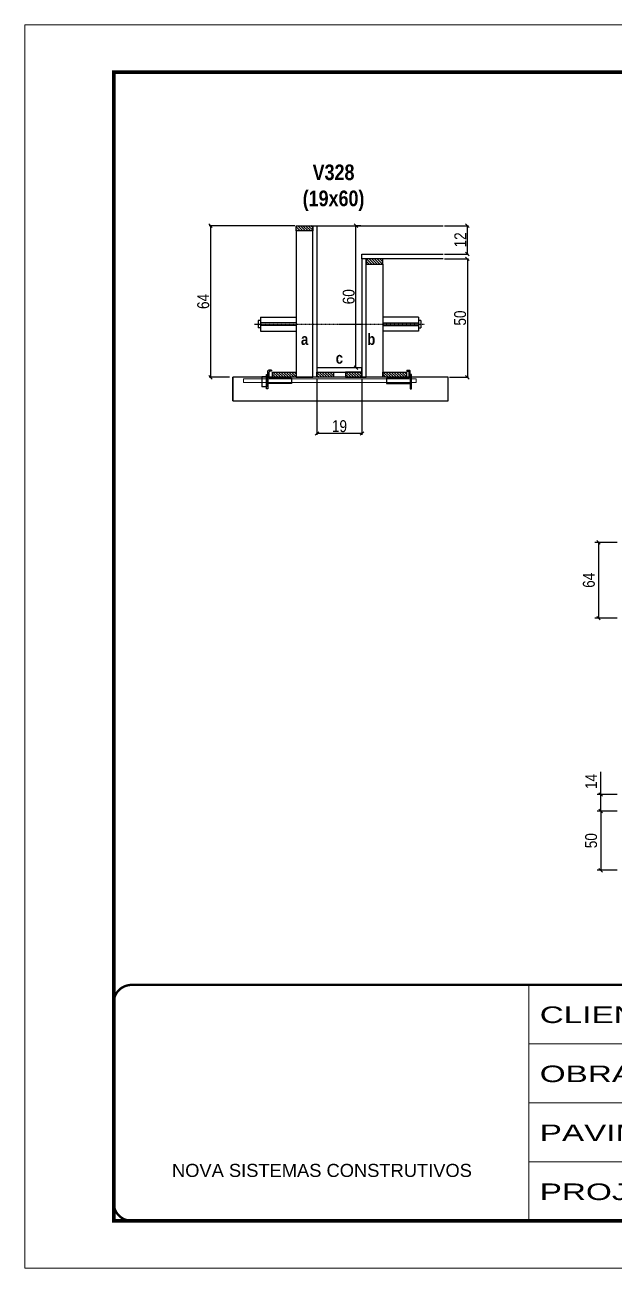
# Model space of a CAD drawing. Extents: x 13154 to 22413, y 1253 to 30260.
# Drawn here: x 13154 to 13652, y 23076 to 24126 of the extents above; entities that cross this region are included whole.
import ezdxf

# ---------------------------------------------------------------- set-up
doc = ezdxf.new("R2010")
doc.units = 0
for name, pattern in [('CONTINUO', [0]), ('DASHED', [0.75, 0.5, -0.25]), ('HIDDEN', [0.375, 0.25, -0.125])]:
    doc.linetypes.add(name, pattern=pattern)
for name, color, linetype in [('barrote', 251, 'Continuous'), ('COTA', 241, 'Continuous'), ('detalhes', 4, 'Continuous'), ('NOMENCLATURA', 7, 'Continuous'), ('Painéis', 200, 'Continuous'), ('presilha', 1, 'Continuous'), ('SARR_2.2x10', 60, 'Continuous'), ('SARR_2.2x7', 40, 'Continuous'), ('SARR_3.5x7', 81, 'Continuous'), ('TENSOR', 3, 'Continuous')]:
    doc.layers.add(name, color=color, linetype=linetype)
for name, color, linetype, lineweight in [('CONCRETO', 251, 'Continuous', 25), ('Folhas', 255, 'Continuous', 9), ('SARRAFO DE PRESSAO', 251, 'DASHED', 9), ('SCO-___-LAJ', 2, 'Continuous', 0)]:
    doc.layers.add(name, color=color, linetype=linetype, lineweight=lineweight)
doc.styles.add('ARIAL', font='arial.ttf')
doc.styles.add('COTA TECNICA', font='techl___.ttf', dxfattribs={"height": 10})
doc.styles.add('COTA TECNICA 2X', font='techl___.ttf', dxfattribs={"height": 10})
doc.styles.add('TECNICA', font='techb___.ttf', dxfattribs={"height": 10})
doc.styles.add('Tecnologia', font='')
doc.styles.get('Tecnologia').set_extended_font_data('Forgotten Futurist')
doc.dimstyles.new('PAINEL', dxfattribs={"dimtxt": 10, "dimasz": 3, "dimexe": 3, "dimexo": 3, "dimgap": 3, "dimtad": 1, "dimdec": 1, "dimzin": 12, "dimdsep": 46, "dimtxsty": 'COTA TECNICA', "dimblk1": 'OBLIQUE', "dimblk2": 'OBLIQUE', "dimsah": 1, "dimcen": 0.9, "dimclrd": 4, "dimclre": 4, "dimclrt": 240, "dimadec": 1, "dimazin": 3, "dimtfac": 1, "dimtdec": 1, "dimtmove": 0, "dimatfit": 3, "dimfxl": 1, "dimtolj": 1, "dimtzin": 12, "dimarcsym": 0})
doc.dimstyles.new('SECAO', dxfattribs={"dimscale": 0.333333, "dimtxt": 5, "dimasz": 9, "dimexe": 3, "dimexo": 3, "dimgap": 3, "dimtad": 1, "dimdec": 1, "dimlfac": 0.5, "dimzin": 12, "dimdsep": 46, "dimtxsty": 'COTA TECNICA 2X', "dimblk1": 'OBLIQUE', "dimblk2": 'OBLIQUE', "dimsah": 1, "dimcen": 0.9, "dimclrd": 4, "dimclre": 4, "dimclrt": 240, "dimadec": 1, "dimazin": 3, "dimtfac": 1, "dimtdec": 1, "dimtmove": 0, "dimatfit": 3, "dimfxl": 1, "dimtolj": 1, "dimtzin": 12, "dimarcsym": 0})
pattern_1 = [(135, (46636.5241, -99683.4912), (-1.122532015, -1.122532015), [])]

# ---------------------------------------------------------------- blocks, each defined once
blk = doc.blocks.new('9999999999')
at = {"color": 30, "linetype": 'CONTINUO'}
for p, q in [((98564.6, 34230.2), (98564.6, 34429.4)), ((98564.6, 34379.6), (99584, 34379.6)), ((98564.6, 34329.8), (99488, 34329.8)), ((98564.6, 34280), (99488, 34280))]:
    blk.add_line(p, q, dxfattribs=at)
at = {"color": 30, "linetype": 'CONTINUO', "const_width": 2}
blk.add_lwpolyline([(99584, 34230.2), (99584, 34414.4, 0.414214), (99569, 34429.4), (98229, 34429.4, 0.414214), (98214, 34414.4), (98214, 34245.2, 0.414214), (98229, 34230.2), (99584, 34230.2)], format="xyb", dxfattribs=at)
at = {"layer": 'Folhas'}
blk.add_lwpolyline([(98139, 34190.2), (99624, 34190.2), (99624, 35240.2), (98139, 35240.2)], close=True, dxfattribs=at)
at = {"layer": 'Folhas', "color": 30, "const_width": 3}
blk.add_lwpolyline([(98214, 34230.2), (99584, 34230.2), (99584, 35200.2), (98214, 35200.2)], close=True, dxfattribs=at)
at = {"color": 7, "linetype": 'Continuous', "ltscale": 5, "style": 'ARIAL'}
blk.add_text('NOVA SISTEMAS CONSTRUTIVOS', height=11.059, dxfattribs=at).set_placement((98263.2, 34267.2))
at = {"layer": 'Folhas', "color": 7, "style": 'Tecnologia', "width": 1.5}
for s, p in [('CLIENTE:', (98573.7, 34397.2)), ('OBRA:', (98573.7, 34347.3)), ('PAVIMENTO:', (98573.7, 34297.5)), ('PROJETO:', (98573.7, 34247.7))]:
    blk.add_text(s, height=14, dxfattribs=at).set_placement(p)
blk = doc.blocks.new('_Oblique')
at = {"color": 0, "linetype": 'ByBlock', "lineweight": -2}
blk.add_line((-0.5, -0.5), (0.5, 0.5), dxfattribs=at)
blk = doc.blocks.new('*D135')
at = {"layer": 'COTA', "color": 4, "lineweight": -2, "transparency": 16777216}
for p, q in [((13401, 23827.7), (13401, 23780.2)), ((13439, 23827.7), (13439, 23780.2)), ((13439, 23781.2), (13401, 23781.2))]:
    blk.add_line(p, q, dxfattribs=at)
at = {"layer": 'Defpoints', "color": 0, "transparency": 16777216}
for p in [(13401, 23828.7), (13439, 23828.7), (13401, 23781.2)]:
    blk.add_point(p, dxfattribs=at)
at = {"layer": 'COTA', "color": 4, "lineweight": -2, "transparency": 16777216, "xscale": 3, "yscale": 3, "zscale": 3, "rotation": 180}
blk.add_blockref('_Oblique', (13401, 23781.2), dxfattribs=at)
at = {"layer": 'COTA', "color": 4, "lineweight": -2, "transparency": 16777216, "xscale": 3, "yscale": 3, "zscale": 3}
blk.add_blockref('_Oblique', (13439, 23781.2), dxfattribs=at)
at = {"layer": 'COTA', "color": 240, "transparency": 16777216, "insert": (13420, 23787.3), "char_height": 10, "attachment_point": 5, "style": 'COTA TECNICA 2X'}
blk.add_mtext('\\A1;19', dxfattribs=at)
blk = doc.blocks.new('PRESILHA METÁLICA 1')
at = {"layer": 'presilha'}
for p, q in [((7.5, 10.6), (7.5, 19.9)), ((12, 21), (8.6, 21)), ((9, 11.6), (9, 18.9)), ((12, 19.5), (9.6, 19.5)), ((12, 21), (12, 19.5)), ((0, 13), (6, 13)), ((0, 13), (0, 0)), ((6, 0), (0, 0)), ((6, 15.5), (7.5, 15.5)), ((6, -2.5), (6, 15.5)), ((6, 13), (6, 0)), ((7.5, 15.5), (7.5, -2.5)), ((37.5, 4.1), (7.5, 4.1)), ((37.5, 11), (9.6, 11)), ((37.5, 11), (37.5, 4.1)), ((7.5, -2.5), (6, -2.5))]:
    blk.add_line(p, q, dxfattribs=at)
for centre, radius, start, end in [((8.6, 19.9), 1.14, 90, 180), ((9.6, 18.9), 0.57, 90, 180), ((9.6, 11.6), 0.57, 180, 270)]:
    blk.add_arc(centre, radius, start, end, dxfattribs=at)
blk = doc.blocks.new('PRESILHA METÁLICA 2')
at = {"layer": 'presilha'}
for p, q in [((-5.2, 23.5), (-5.2, 22)), ((-5.2, 23.5), (-1.9, 23.5)), ((-5.2, 22), (-2.8, 22)), ((-2.2, 14.1), (-2.2, 21.4)), ((0.8, 18), (-0.8, 18)), ((-0.8, 18), (-0.8, 0)), ((-0.8, 14.6), (-0.8, 22.4)), ((0.8, 0), (0.8, 18)), ((-30.8, 13.5), (-30.8, 6.6)), ((-30.8, 13.5), (-2.8, 13.5)), ((-30.8, 6.6), (-0.8, 6.6)), ((-0.8, 0), (0.8, 0))]:
    blk.add_line(p, q, dxfattribs=at)
for centre, radius, start, end in [((-2.8, 21.4), 0.57, 0, 90), ((-1.9, 22.4), 1.14, 0, 90), ((-2.8, 14.1), 0.57, 270, 0)]:
    blk.add_arc(centre, radius, start, end, dxfattribs=at)
blk = doc.blocks.new('*D136')
at = {"layer": 'COTA', "color": 4, "lineweight": -2, "transparency": 16777216}
for p, q in [((13508.7, 23928.7), (13529, 23928.7)), ((13528, 23928.7), (13528, 23828.7)), ((13512.8, 23828.7), (13529, 23828.7))]:
    blk.add_line(p, q, dxfattribs=at)
at = {"layer": 'Defpoints', "color": 0, "transparency": 16777216}
for p in [(13507.7, 23928.7), (13511.8, 23828.7), (13528, 23828.7)]:
    blk.add_point(p, dxfattribs=at)
at = {"layer": 'COTA', "color": 4, "lineweight": -2, "transparency": 16777216, "xscale": 3, "yscale": 3, "zscale": 3}
for p, rotation in [((13528, 23928.7), 90), ((13528, 23828.7), 270)]:
    blk.add_blockref('_Oblique', p, dxfattribs=dict(at, rotation=rotation))
at = {"layer": 'COTA', "color": 240, "transparency": 16777216, "insert": (13521.9, 23878.7), "char_height": 10, "attachment_point": 5, "rotation": 90, "style": 'COTA TECNICA 2X'}
blk.add_mtext('\\A1;50', dxfattribs=at)
blk = doc.blocks.new('*D137')
at = {"layer": 'COTA', "color": 4, "lineweight": -2, "transparency": 16777216}
for p, q in [((13508.7, 23956.7), (13529, 23956.7)), ((13528, 23932.7), (13528, 23956.7)), ((13508.7, 23932.7), (13529, 23932.7))]:
    blk.add_line(p, q, dxfattribs=at)
at = {"layer": 'Defpoints', "color": 0, "transparency": 16777216}
for p in [(13507.7, 23956.7), (13528, 23956.7), (13507.7, 23932.7)]:
    blk.add_point(p, dxfattribs=at)
at = {"layer": 'COTA', "color": 4, "lineweight": -2, "transparency": 16777216, "xscale": 3, "yscale": 3, "zscale": 3}
for p, rotation in [((13528, 23956.7), 90), ((13528, 23932.7), 270)]:
    blk.add_blockref('_Oblique', p, dxfattribs=dict(at, rotation=rotation))
at = {"layer": 'COTA', "color": 240, "transparency": 16777216, "insert": (13522, 23944.7), "char_height": 10, "attachment_point": 5, "rotation": 90, "style": 'COTA TECNICA 2X'}
blk.add_mtext('\\A1;12', dxfattribs=at)
blk = doc.blocks.new('*D138')
at = {"layer": 'COTA', "color": 4, "lineweight": -2, "transparency": 16777216}
for p, q in [((13382.4, 23956.7), (13310.1, 23956.7)), ((13311.1, 23956.7), (13311.1, 23828.7)), ((13327.2, 23828.7), (13310.1, 23828.7))]:
    blk.add_line(p, q, dxfattribs=at)
at = {"layer": 'Defpoints', "color": 0, "transparency": 16777216}
for p in [(13383.4, 23956.7), (13311.1, 23828.7), (13328.2, 23828.7)]:
    blk.add_point(p, dxfattribs=at)
at = {"layer": 'COTA', "color": 4, "lineweight": -2, "transparency": 16777216, "xscale": 3, "yscale": 3, "zscale": 3}
for p, rotation in [((13311.1, 23956.7), 90), ((13311.1, 23828.7), 270)]:
    blk.add_blockref('_Oblique', p, dxfattribs=dict(at, rotation=rotation))
at = {"layer": 'COTA', "color": 240, "transparency": 16777216, "insert": (13305, 23892.7), "char_height": 10, "attachment_point": 5, "rotation": 90, "style": 'COTA TECNICA 2X'}
blk.add_mtext('\\A1;64', dxfattribs=at)
blk = doc.blocks.new('*D1004')
at = {"layer": 'COTA', "color": 4, "lineweight": -2, "transparency": 16777216}
for p, q in [((13438, 23956.7), (13432.9, 23956.7)), ((13433.9, 23836.7), (13433.9, 23956.7)), ((13438, 23836.7), (13432.9, 23836.7))]:
    blk.add_line(p, q, dxfattribs=at)
at = {"layer": 'Defpoints', "color": 0, "transparency": 16777216}
for p in [(13433.9, 23956.7), (13439, 23956.7), (13439, 23836.7)]:
    blk.add_point(p, dxfattribs=at)
at = {"layer": 'COTA', "color": 4, "lineweight": -2, "transparency": 16777216, "xscale": 3, "yscale": 3, "zscale": 3}
for p, rotation in [((13433.9, 23956.7), 90), ((13433.9, 23836.7), 270)]:
    blk.add_blockref('_Oblique', p, dxfattribs=dict(at, rotation=rotation))
at = {"layer": 'COTA', "color": 240, "transparency": 16777216, "insert": (13427.8, 23896.7), "char_height": 10, "attachment_point": 5, "rotation": 90, "style": 'COTA TECNICA 2X'}
blk.add_mtext('\\A1;60', dxfattribs=at)
blk = doc.blocks.new('*D1033')
at = {"layer": 'COTA', "color": 4, "linetype": 'ByBlock', "lineweight": -2, "transparency": 16777216}
for p, q in [((13654.4, 23689.2), (13635.7, 23689.2)), ((13638.7, 23689.2), (13638.7, 23625.2)), ((13654.4, 23625.2), (13635.7, 23625.2))]:
    blk.add_line(p, q, dxfattribs=at)
at = {"layer": 'Defpoints', "color": 0, "linetype": 'ByBlock', "transparency": 16777216}
for p in [(13657.4, 23689.2), (13638.7, 23625.2), (13657.4, 23625.2)]:
    blk.add_point(p, dxfattribs=at)
at = {"layer": 'COTA', "color": 4, "linetype": 'ByBlock', "lineweight": -2, "transparency": 16777216, "xscale": 3, "yscale": 3, "zscale": 3}
for p, rotation in [((13638.7, 23689.2), 90), ((13638.7, 23625.2), 270)]:
    blk.add_blockref('_Oblique', p, dxfattribs=dict(at, rotation=rotation))
at = {"layer": 'COTA', "color": 240, "linetype": 'ByBlock', "transparency": 16777216, "insert": (13630.6, 23657.2), "char_height": 10, "attachment_point": 5, "rotation": 90, "style": 'COTA TECNICA'}
blk.add_mtext('\\A1;64', dxfattribs=at)
blk = doc.blocks.new('*D150')
at = {"layer": 'COTA', "color": 4, "linetype": 'ByBlock', "lineweight": -2, "transparency": 16777216}
for p, q in [((13654.4, 23462.3), (13637.6, 23462.3)), ((13640.6, 23462.3), (13640.6, 23412.3)), ((13654.4, 23412.3), (13637.6, 23412.3))]:
    blk.add_line(p, q, dxfattribs=at)
at = {"layer": 'Defpoints', "color": 0, "linetype": 'ByBlock', "transparency": 16777216}
for p in [(13657.4, 23462.3), (13640.6, 23412.3), (13657.4, 23412.3)]:
    blk.add_point(p, dxfattribs=at)
at = {"layer": 'COTA', "color": 4, "linetype": 'ByBlock', "lineweight": -2, "transparency": 16777216, "xscale": 3, "yscale": 3, "zscale": 3}
for p, rotation in [((13640.6, 23462.3), 90), ((13640.6, 23412.3), 270)]:
    blk.add_blockref('_Oblique', p, dxfattribs=dict(at, rotation=rotation))
at = {"layer": 'COTA', "color": 240, "linetype": 'ByBlock', "transparency": 16777216, "insert": (13632.5, 23437.3), "char_height": 10, "attachment_point": 5, "rotation": 90, "style": 'COTA TECNICA'}
blk.add_mtext('\\A1;50', dxfattribs=at)
blk = doc.blocks.new('*D1034')
at = {"layer": 'COTA', "color": 4, "linetype": 'ByBlock', "lineweight": -2, "transparency": 16777216}
for p, q in [((13640.6, 23476.3), (13640.6, 23495.4)), ((13654.4, 23476.3), (13637.6, 23476.3)), ((13640.6, 23462.3), (13640.6, 23476.3)), ((13654.4, 23462.3), (13637.6, 23462.3))]:
    blk.add_line(p, q, dxfattribs=at)
at = {"layer": 'Defpoints', "color": 0, "linetype": 'ByBlock', "transparency": 16777216}
for p in [(13640.6, 23476.3), (13657.4, 23476.3), (13657.4, 23462.3)]:
    blk.add_point(p, dxfattribs=at)
at = {"layer": 'COTA', "color": 4, "linetype": 'ByBlock', "lineweight": -2, "transparency": 16777216, "xscale": 3, "yscale": 3, "zscale": 3}
for p, rotation in [((13640.6, 23476.3), 90), ((13640.6, 23462.3), 270)]:
    blk.add_blockref('_Oblique', p, dxfattribs=dict(at, rotation=rotation))
at = {"layer": 'COTA', "color": 240, "linetype": 'ByBlock', "transparency": 16777216, "insert": (13632.5, 23487.3), "char_height": 10, "attachment_point": 5, "rotation": 90, "style": 'COTA TECNICA'}
blk.add_mtext('\\A1;14', dxfattribs=at)

msp = doc.modelspace()

# ---------------------------------------------------------------- hatches: boundary and pattern name
at = {"layer": 'SARR_2.2x10'}
h = msp.add_hatch(dxfattribs=at)
h.set_pattern_fill('ANSI31', color=256, scale=0.5, angle=90)
h.set_pattern_definition([(135, (46556.9241, -99683.4912), (-1.122532015, -1.122532015), [])])
h.paths.add_polyline_path([(13363.39, 23833.08), (13363.39, 23828.68), (13383.39, 23828.68), (13383.39, 23833.08)])
h = msp.add_hatch(dxfattribs=at)
h.set_pattern_fill('ANSI31', color=256, scale=0.5, angle=90)
h.set_pattern_definition([(135, (46650.1241, -99683.4912), (-1.122532015, -1.122532015), [])])
h.paths.add_polyline_path([(13456.59, 23833.08), (13456.59, 23828.68), (13476.59, 23828.68), (13476.59, 23833.08)])
at = {"layer": 'SARR_2.2x7'}
h = msp.add_hatch(dxfattribs=at)
h.set_pattern_fill('ANSI31', color=256, scale=0.5, angle=90)
h.set_pattern_definition([(135, (46550.9241, -99559.8912), (-1.122532015, -1.122532015), [])])
h.paths.add_polyline_path([(13397.39, 23956.68), (13397.39, 23952.28), (13383.39, 23952.28), (13383.39, 23956.68)])
h = msp.add_hatch(dxfattribs=at)
h.set_pattern_fill('ANSI31', color=256, scale=0.5, angle=90)
h.set_pattern_definition([(135, (46570.9241, -99587.8912), (-1.122532015, -1.122532015), [])])
h.paths.add_polyline_path([(13442.59, 23928.68), (13442.59, 23924.28), (13456.59, 23924.28), (13456.59, 23928.68)])
h = msp.add_hatch(dxfattribs=at)
h.set_pattern_fill('ANSI31', color=256, scale=0.5, angle=90)
h.set_pattern_definition(pattern_1)
h.paths.add_polyline_path([(13414.99, 23828.68), (13414.99, 23833.08), (13400.99, 23833.08), (13400.99, 23828.68)])
h = msp.add_hatch(dxfattribs=at)
h.set_pattern_fill('ANSI31', color=256, scale=0.5, angle=90)
h.set_pattern_definition(pattern_1)
h.paths.add_polyline_path([(13424.99, 23833.08), (13424.99, 23828.68), (13438.99, 23828.68), (13438.99, 23833.08)])

# ---------------------------------------------------------------- linework, layer by layer
at = {"ltscale": 3}
for p, q in [((13353.39, 23879.53), (13353.39, 23867.53)), ((13353.39, 23879.53), (13383.39, 23879.53)), ((13486.59, 23879.53), (13456.59, 23879.53)), ((13486.59, 23879.53), (13486.59, 23867.53)), ((13351.39, 23876.53), (13351.39, 23870.53)), ((13353.39, 23876.53), (13351.39, 23876.53)), ((13353.39, 23870.53), (13351.39, 23870.53)), ((13383.39, 23874.53), (13353.39, 23874.53)), ((13383.39, 23872.53), (13353.39, 23872.53)), ((13353.39, 23867.53), (13383.39, 23867.53)), ((13456.59, 23874.53), (13486.59, 23874.53)), ((13456.59, 23872.53), (13486.59, 23872.53)), ((13486.59, 23867.53), (13456.59, 23867.53)), ((13488.59, 23876.53), (13486.59, 23876.53)), ((13486.59, 23870.53), (13488.59, 23870.53)), ((13488.59, 23876.53), (13488.59, 23870.53))]:
    msp.add_line(p, q, dxfattribs=at)
at = {"layer": 'barrote'}
msp.add_lwpolyline([(13329.93, 23808.68), (13511.85, 23808.68), (13511.85, 23828.68), (13329.93, 23828.68)], close=True, dxfattribs=at)
at = {"layer": 'CONCRETO', "linetype": 'Continuous'}
msp.add_line((13400.99, 23956.68), (13507.68, 23956.68), dxfattribs=at)
at = {"layer": 'detalhes', "color": 250}
msp.add_line((13329.93, 23808.68), (13329.93, 23828.68), dxfattribs=at)
at = {"layer": 'Painéis', "linetype": 'Continuous'}
for points in [[(13397.39, 23828.68), (13397.39, 23956.68), (13400.99, 23956.68), (13400.99, 23828.68)], [(13442.59, 23828.68), (13442.59, 23928.68), (13438.99, 23928.68), (13438.99, 23828.68)], [(13438.99, 23836.68), (13400.99, 23836.68), (13400.99, 23833.08), (13438.99, 23833.08)]]:
    msp.add_lwpolyline(points, close=True, dxfattribs=at)
at = {"layer": 'Painéis', "linetype": 'Continuous', "elevation": 0}
msp.add_lwpolyline([(13507.68, 23928.68), (13438.99, 23928.68), (13438.99, 23932.68), (13507.68, 23932.68)], dxfattribs=at)
at = {"layer": 'SARR_2.2x10'}
for points in [[(13363.39, 23833.08), (13383.39, 23833.08), (13383.39, 23828.68), (13363.39, 23828.68)], [(13456.59, 23833.08), (13476.59, 23833.08), (13476.59, 23828.68), (13456.59, 23828.68)]]:
    msp.add_lwpolyline(points, close=True, dxfattribs=at)
at = {"layer": 'SARR_2.2x7', "elevation": 0}
for points in [[(13383.39, 23956.68), (13397.39, 23956.68), (13397.39, 23952.28), (13383.39, 23952.28)], [(13456.59, 23928.68), (13442.59, 23928.68), (13442.59, 23924.28), (13456.59, 23924.28)]]:
    msp.add_lwpolyline(points, close=True, dxfattribs=at)
at = {"layer": 'SARR_2.2x7'}
for points in [[(13400.99, 23833.08), (13414.99, 23833.08), (13414.99, 23828.68), (13400.99, 23828.68)], [(13438.99, 23833.08), (13424.99, 23833.08), (13424.99, 23828.68), (13438.99, 23828.68)]]:
    msp.add_lwpolyline(points, close=True, dxfattribs=at)
at = {"layer": 'SARR_3.5x7'}
for points in [[(13397.39, 23952.28), (13383.39, 23952.28), (13383.39, 23828.68), (13397.39, 23828.68)], [(13442.59, 23924.28), (13456.59, 23924.28), (13456.59, 23828.68), (13442.59, 23828.68)]]:
    msp.add_lwpolyline(points, close=True, dxfattribs=at)
at = {"layer": 'SCO-___-LAJ', "color": 1}
msp.add_lwpolyline([(13338.93, 23827.35), (13484.7, 23827.35), (13484.7, 23824.15), (13338.93, 23824.15)], close=True, dxfattribs=at)
at = {"layer": 'TENSOR', "linetype": 'HIDDEN', "ltscale": 0.5}
msp.add_line((13348.39, 23873.53), (13491.89, 23873.53), dxfattribs=at)

# ---------------------------------------------------------------- block references
at = {"layer": 'presilha', "xscale": 0.6666666666666666, "yscale": 0.6666666666666666, "zscale": 0.6666666666666666}
for name, p in [('PRESILHA METÁLICA 1', (13354.52, 23820.71)), ('PRESILHA METÁLICA 2', (13480.26, 23819.05))]:
    msp.add_blockref(name, p, dxfattribs=at)
at = {"layer": 'SARRAFO DE PRESSAO', "color": 6, "linetype": 'ByBlock'}
msp.add_blockref('9999999999', (-84984.6, -11113.91), dxfattribs=at)

# ---------------------------------------------------------------- texts
at = {"layer": 'detalhes', "style": 'TECNICA'}
for s, p in [('a', (13387.51, 23856.01)), ('b', (13443.49, 23856)), ('c', (13416.85, 23840.15))]:
    msp.add_text(s, height=9.6, dxfattribs=at).set_placement(p)
at = {"layer": 'NOMENCLATURA', "insert": (13414.99, 24008.37), "char_height": 13.2, "attachment_point": 2, "style": 'TECNICA'}
msp.add_mtext_dynamic_manual_height_columns('V328\\P(19x60)', width=300.2766, gutter_width=1, heights=[0], dxfattribs=at)

# ---------------------------------------------------------------- dimensions: what is measured, and where the dimension line sits
at = {"layer": 'COTA'}
for base, p1, p2, picture, middle in [((13311.07, 23828.68, 0), (13383.39, 23956.68), (13328.17, 23828.68, 0), '*D138', (13304.96, 23892.68, 0)), ((13433.91, 23956.68), (13438.99, 23836.68), (13438.99, 23956.68), '*D1004', (13427.81, 23896.68)), ((13528.03, 23956.68), (13507.68, 23932.68), (13507.68, 23956.68), '*D137', (13521.97, 23944.68)), ((13528.03, 23828.68, 0), (13507.68, 23928.68), (13511.8, 23828.68, 0), '*D136', (13521.92, 23878.68, 0))]:
    dim = msp.add_linear_dim(base=base, p1=p1, p2=p2, angle=90, dimstyle='SECAO', dxfattribs=at)
    dim.commit()
    dim.dimension.update_dxf_attribs({"geometry": picture, "text_midpoint": middle})
dim = msp.add_linear_dim(base=(13400.99, 23781.21), p1=(13438.99, 23828.68), p2=(13400.99, 23828.68), angle=180, dimstyle='SECAO', dxfattribs=at)
dim.commit()
dim.dimension.update_dxf_attribs({"geometry": '*D135', "text_midpoint": (13419.99, 23781.21), "dimtype": 160})
at = {"layer": 'COTA', "linetype": 'ByBlock'}
for base, p1, p2, picture, middle in [((13638.72, 23625.16), (13657.41, 23689.16), (13657.41, 23625.16), '*D1033', (13630.62, 23657.16)), ((13640.61, 23476.27), (13657.41, 23462.27), (13657.41, 23476.27), '*D1034', (13632.54, 23487.33)), ((13640.61, 23412.27), (13657.41, 23462.27), (13657.41, 23412.27), '*D150', (13632.5, 23437.27))]:
    dim = msp.add_linear_dim(base=base, p1=p1, p2=p2, angle=90, dimstyle='PAINEL', dxfattribs=at)
    dim.commit()
    dim.dimension.update_dxf_attribs({"geometry": picture, "text_midpoint": middle})

doc.saveas('drawing.dxf')
